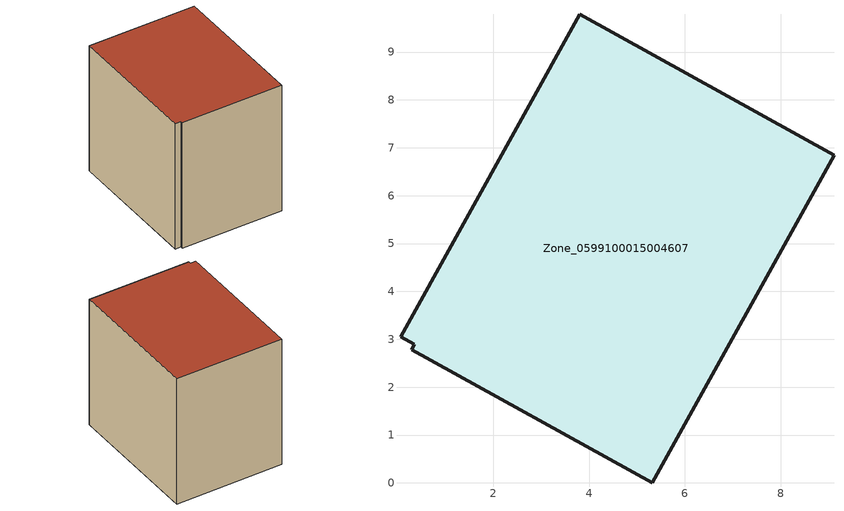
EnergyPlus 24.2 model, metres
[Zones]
Zone_0599100015004607
 floor ground (C_G): 0.29,2.79 0.35,2.9 0.06,3.05 3.8,9.79 9.11,6.85 5.31,0 z0.82
 wall outside (C_F): 5.31,0 9.11,6.85 3.8,9.79 0.06,3.05 0.35,2.9 0.29,2.79 5.31,0 z0.82:8.33
 roof outside (C_R): 0.35,2.9 0.29,2.79 5.31,0 9.11,6.85 3.8,9.79 0.06,3.05 z8.33
[BUILDING]
Pand.0599100015004607: North Axis=0; Terrain=City; Loads Convergence Tolerance Value=0.04; Temperature Convergence Tolerance Value=0.4; Solar Distribution=FullExterior; Maximum Number of Warmup Days=25; Minimum Number of Warmup Days=1
[Site:Location]
Rotterdam.The.Hague.AP_ZH_NLD Design_Conditions: Latitude=51.96; Longitude=4.45; Time Zone=1; Elevation=-4.5
[SITE:GROUNDTEMPERATURE:BUILDINGSURFACE]
18, 18, 18, 18, 18, 18, 18, 18, 18, 18, 18, 18
[MATERIAL] Thermal Absorptance=0.9; Solar Absorptance=0.7; Visible Absorptance=0.7
Name | Roughness | Thickness | Conductivity | Density | Specific Heat
G.TI.1946-1964 | MediumSmooth | 0.15 | 1 | 540 | 1210
F.TI.1946-1964 | Rough | 0.3 | 0.857143 | 1920 | 840
R.TI.1946-1964 | MediumRough | 0.2 | 0.277778 | 1500 | 1000
[CONSTRUCTION]
C_G: G.TI.1946-1964
C_F: F.TI.1946-1964
C_R: R.TI.1946-1964
[ZONE]
Zone_0599100015004607: Type=1; Multiplier=1; Ceiling Height=Autocalculate; Volume=Autocalculate; Floor Area=autocalculate; Part of Total Floor Area=Yes
[ZONEINFILTRATION:DESIGNFLOWRATE]
Infil_Zone_0599100015004607: Zone or ZoneList or Space or SpaceList=Zone_0599100015004607; Schedule=AlwaysOn; Design Flow Rate Calculation Method=Flow/Area; Flow Rate per Floor Area=0.003; Constant Term Coefficient=1; Temperature Term Coefficient=0; Velocity Term Coefficient=0; Velocity Squared Term Coefficient=0
[HVACTEMPLATE:ZONE:IDEALLOADSAIRSYSTEM]
Zone_0599100015004607: Maximum Heating Supply Air Temperature=50; Minimum Cooling Supply Air Temperature=13; Maximum Heating Supply Air Humidity Ratio=0.0156; Minimum Cooling Supply Air Humidity Ratio=0.0077; Heating Limit=NoLimit; Cooling Limit=NoLimit; Dehumidification Control Type=ConstantSensibleHeatRatio; Cooling Sensible Heat Ratio=0.7; Dehumidification Setpoint=60; Humidification Control Type=None; Humidification Setpoint=30; Outdoor Air Method=None; Outdoor Air Flow Rate per Person=0.00944; Outdoor Air Flow Rate per Zone Floor Area=0; Outdoor Air Flow Rate per Zone=0; Demand Controlled Ventilation Type=None; Outdoor Air Economizer Type=NoEconomizer; Heat Recovery Type=None; Sensible Heat Recovery Effectiveness=0.7; Latent Heat Recovery Effectiveness=0.65
[ZONECONTROL:THERMOSTAT]
ThermostatControl_Zone_0599100015004607: Zone or ZoneList=Zone_0599100015004607; Control Type Schedule=DualSetpointControlType; Control 1=Thermostat_Zone_0599100015004607; Temperature Difference Between Cutout And Setpoint=0
[THERMOSTATSETPOINT:DUALSETPOINT]
Thermostat_Zone_0599100015004607: Heating Setpoint Temperature Schedule=HeatingSetpoint_Zone_0599100015004607; Cooling Setpoint Temperature Schedule=CoolingSetpoint_Zone_0599100015004607
[SCHEDULE:COMPACT]
HeatingSetpoint_Zone_0599100015004607: Through: 12/31, For: AllDays, Until: 24:00, 21
CoolingSetpoint_Zone_0599100015004607: Through: 12/31, For: AllDays, Until: 24:00, 24
DualSetpointControlType: Through: 12/31, For: AllDays, Until: 24:00, 4
AlwaysOn: Through: 12/31, For: AllDays, Until: 24:00, 1
